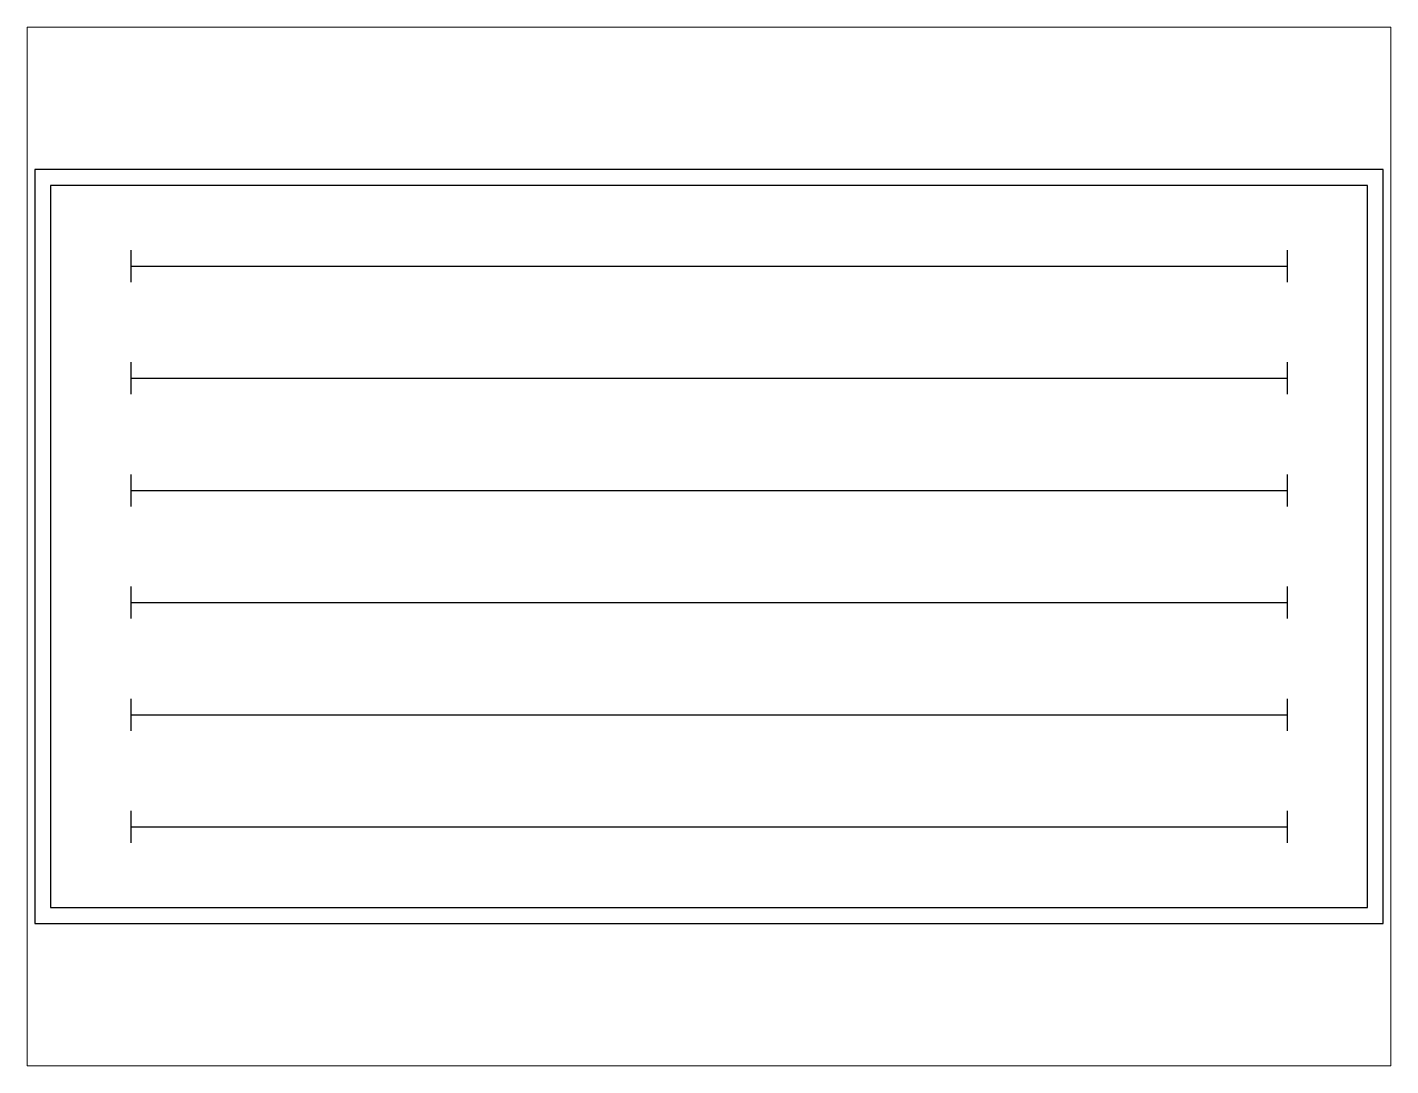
# Paper-space layout 'Layout1' of a CAD drawing. Header units: millimetres. Extents: x 1.05 to 9.45, y 0.8 to 7.2.
# The model-space entities are those that its viewports show. They can reach past a viewport. Long polylines and large blocks are cut down to what shows.
import ezdxf

# ---------------------------------------------------------------- set-up
doc = ezdxf.new("R2010")
doc.units = ezdxf.units.MM
doc.header["$MEASUREMENT"] = 0

# ---------------------------------------------------------------- blocks, each defined once
blk = doc.blocks.new('Recreation_Pool-25m')
at = {"color": 0}
for p, q in [((1821.464227, 5629.417637), (1821.464227, 5020.831947)), ((23778.535774, 5629.417637), (23778.535774, 5020.831947)), ((1821.464227, 5325.124792), (23778.535774, 5325.124792)), ((1821.464227, 3499.36772), (1821.464227, 2890.78203)), ((23778.535774, 3499.36772), (23778.535774, 2890.78203)), ((1821.464227, 3195.074875), (23778.535774, 3195.074875)), ((1821.464227, 1369.317803), (1821.464227, 760.732113)), ((23778.535774, 1369.317803), (23778.535774, 760.732113)), ((1821.464227, 1065.024958), (23778.535774, 1065.024958)), ((1821.464227, -760.732113), (1821.464227, -1369.317804)), ((23778.535774, -760.732113), (23778.535774, -1369.317804)), ((1821.464227, -1065.024959), (23778.535774, -1065.024959)), ((1821.464227, -2890.78203), (1821.464227, -3499.367721)), ((23778.535774, -2890.78203), (23778.535774, -3499.367721)), ((1821.464227, -3195.074875), (23778.535774, -3195.074875)), ((1821.464227, -5020.831947), (1821.464227, -5629.417637)), ((23778.535774, -5020.831947), (23778.535774, -5629.417637)), ((1821.464227, -5325.124792), (23778.535774, -5325.124792))]:
    blk.add_line(p, q, dxfattribs=at)
for points in [[(25600, -7158), (25600, 7158), (0, 7158), (0, -7158)], [(25300, -6858), (25300, 6858), (300, 6858), (300, -6858)]]:
    blk.add_lwpolyline(points, close=True, dxfattribs=at)

msp = doc.modelspace()

# ---------------------------------------------------------------- block references
msp.add_blockref('Recreation_Pool-25m', (0, 0))

psp = doc.layouts.get("Layout1")

# ---------------------------------------------------------------- viewports
at = {"layer": '0'}
psp.add_viewport(center=(5.25, 4), size=(8.4, 6.4), view_center_point=(12800, 0), view_height=19722.286851, dxfattribs=at)

doc.saveas('drawing.dxf')
